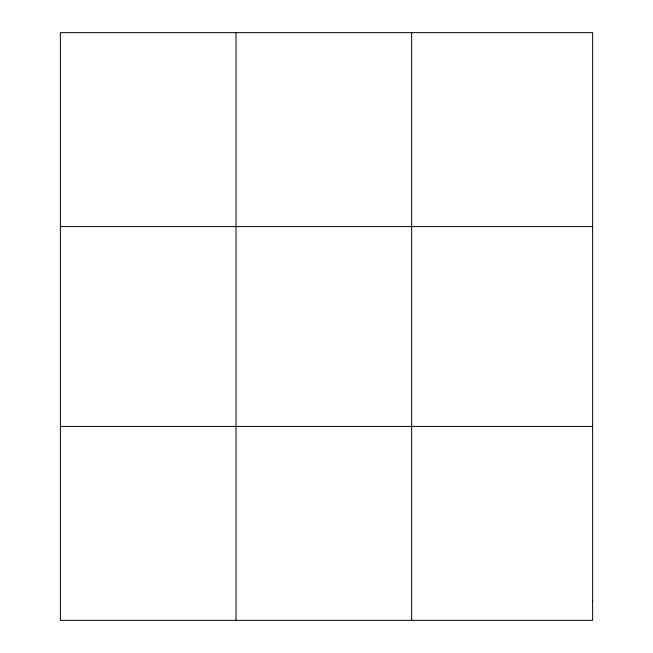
<?xml version="1.0" encoding="UTF-8"?>
<svg xmlns="http://www.w3.org/2000/svg" width="653" height="653" viewBox="0 0 653 653"><rect width="100%" height="100%" fill="white"/><g stroke="black" fill="none" stroke-linecap="round" stroke-linejoin="round"><path stroke-width="0.98" d="M236.019 620.35L236.019 32.65M411.659 620.35L411.659 32.65M60.378 226.591L592.622 226.591M60.378 426.409L592.622 426.409M592.622 600.956L592.622 620.35L60.378 620.35L60.378 32.65L592.622 32.65L592.622 600.956"/></g></svg>
